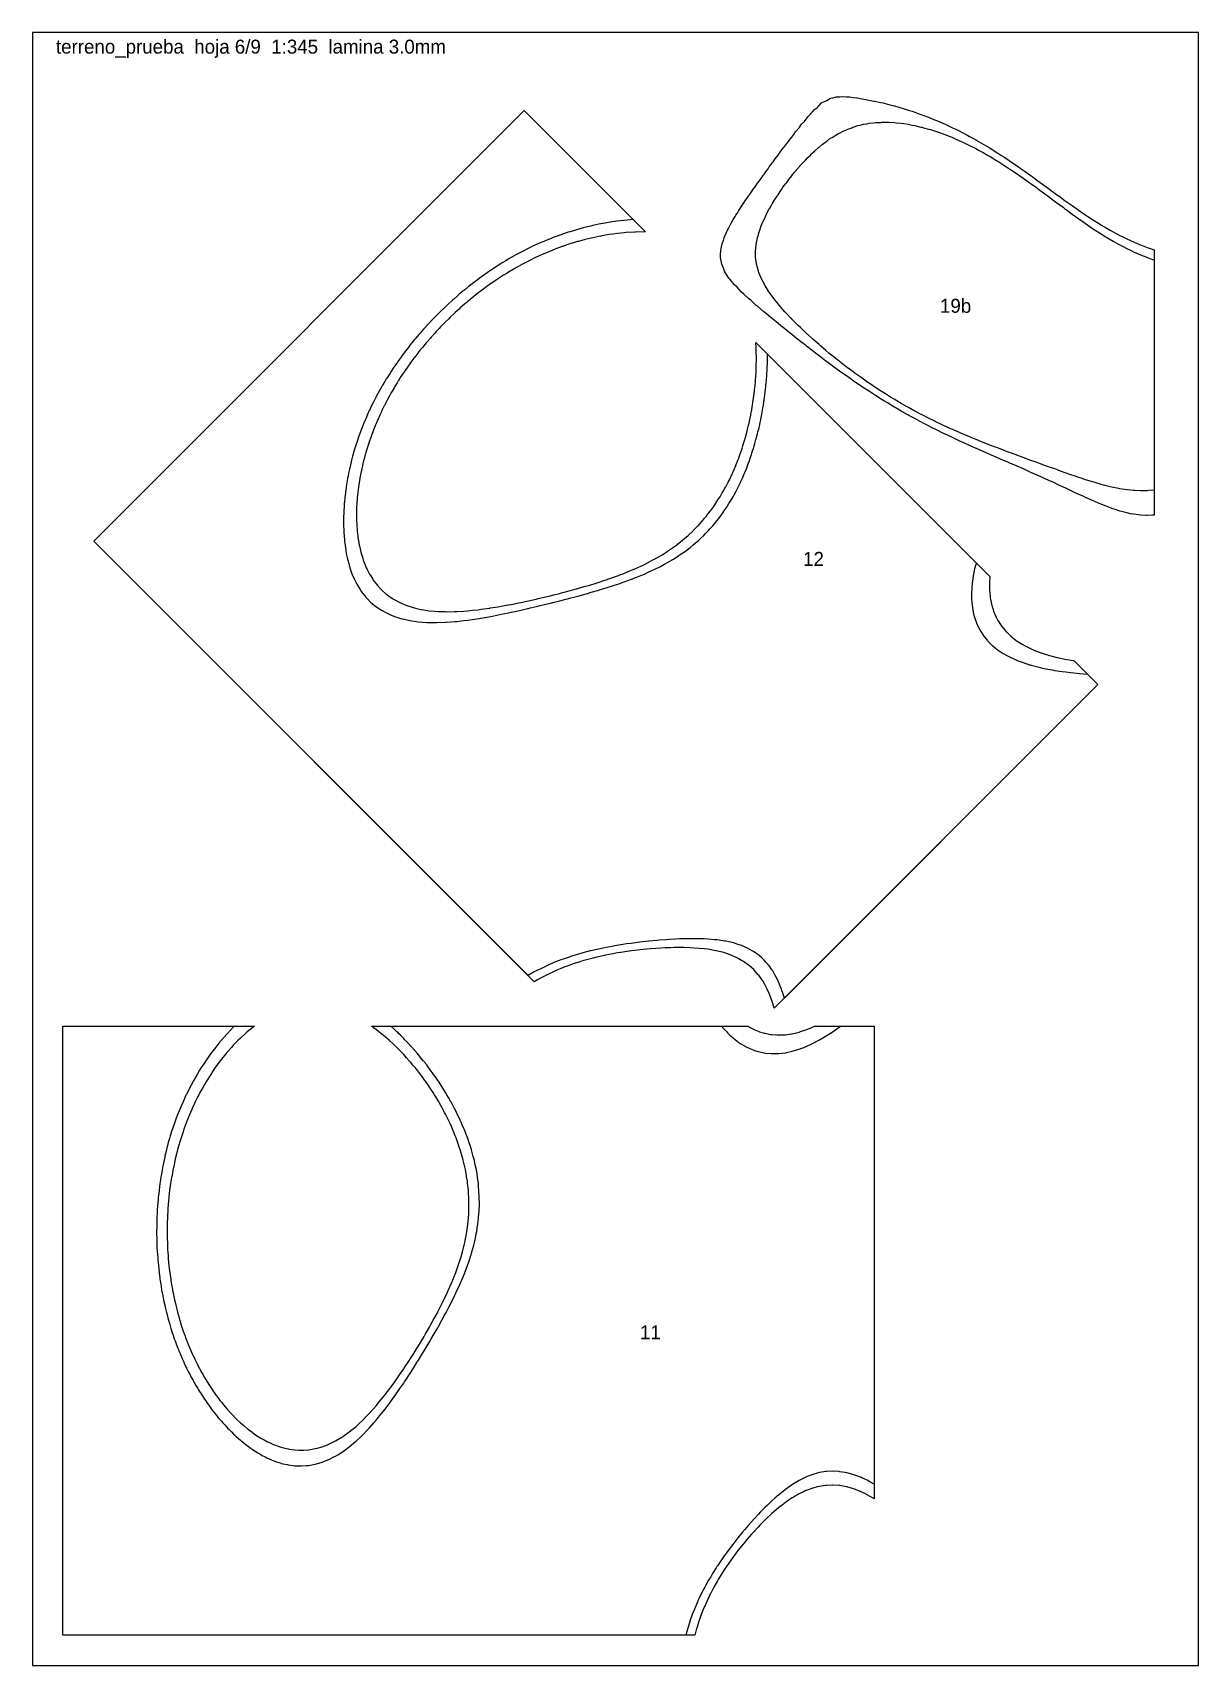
# Model space of a CAD drawing. Header units: millimetres. Extents: x 0 to 500, y 0 to 700.
import ezdxf
from ezdxf.enums import TextEntityAlignment as Align

# ---------------------------------------------------------------- set-up
doc = ezdxf.new("R2010")
doc.units = ezdxf.units.MM
for name, color, linetype in [('CORTE', 1, 'Continuous'), ('GRABADO', 5, 'Continuous'), ('HOJA', 8, 'Continuous')]:
    doc.layers.add(name, color=color, linetype=linetype)

msp = doc.modelspace()

# ---------------------------------------------------------------- linework, layer by layer
at = {"layer": 'CORTE'}
for points in [[(334.38, 665.9), (335.31, 667.05), (336.6, 667.97), (336.86, 668.42), (337.32, 668.77), (338.37, 669.85), (340.26, 670.74), (340.36, 670.81), (340.69, 670.91), (342.19, 671.92), (343.21, 672.04), (344.58, 672.48), (346.16, 672.46), (347.38, 672.62), (349.09, 672.44), (350.49, 672.45), (352.03, 672.18), (353.84, 672.03), (354.97, 671.78), (357.43, 671.38), (357.9, 671.25), (359.4, 670.91), (360.83, 670.67), (361.11, 670.63), (363.76, 670.06), (364.83, 669.85), (366.7, 669.35), (368.79, 668.82), (369.63, 668.56), (371.48, 667.99), (372.56, 667.71), (372.94, 667.61), (375.49, 666.83), (377.2, 666.28), (378.43, 665.85), (380.54, 665.06), (381.36, 664.8), (381.77, 664.65), (384.29, 663.71), (386.57, 662.79), (387.23, 662.51), (388.05, 662.14), (390.16, 661.27), (391.73, 660.57), (393.09, 659.95), (394.57, 659.21), (396.02, 658.55), (397.35, 657.88), (398.95, 657.08), (400.4, 656.29), (401.89, 655.53), (403.59, 654.59), (404.82, 653.91), (405.74, 653.36), (407.75, 652.22), (410.66, 650.46), (410.68, 650.45), (410.7, 650.44), (413.62, 648.63), (415.32, 647.52), (416.55, 646.74), (418.91, 645.16), (419.48, 644.78), (419.75, 644.59), (422.41, 642.78), (423.99, 641.67), (425.34, 640.73), (428.12, 638.75), (428.27, 638.63), (428.69, 638.33), (431.21, 636.51), (432.15, 635.82), (434.14, 634.37), (436.15, 632.9), (437.07, 632.22), (439.61, 630.36), (440, 630.08), (440.14, 629.98), (442.93, 627.95), (444.19, 627.05), (445.86, 625.85), (448.33, 624.13), (448.79, 623.8), (449.83, 623.09), (451.72, 621.81), (452.64, 621.21), (454.65, 619.88), (457.19, 618.29), (457.58, 618.04), (458.21, 617.66), (460.51, 616.28), (462.14, 615.37), (463.44, 614.62), (465.04, 613.77), (466.37, 613.07), (467.64, 612.45), (469.3, 611.61), (470.84, 610.91), (472.23, 610.28), (474.04, 609.53), (475.16, 609.05), (475.94, 608.75), (478.09, 607.92), (480.56, 607.06), (481.07, 606.88), (481.07, 493.15), (480.35, 493.11), (478.06, 493), (477.5, 493.02), (475.12, 493.12), (474.38, 493.21), (472.19, 493.49), (470.91, 493.74), (469.25, 494.08), (467.01, 494.69), (466.31, 494.89), (464.87, 495.39), (463.38, 495.85), (462.66, 496.11), (460.45, 496.93), (457.82, 498.01), (457.51, 498.14), (457.13, 498.32), (454.58, 499.38), (452.64, 500.25), (451.65, 500.71), (450.55, 501.24), (448.72, 502.05), (447.21, 502.74), (445.79, 503.42), (444.26, 504.16), (442.86, 504.79), (441.7, 505.31), (439.92, 506.15), (437.97, 507.09), (436.99, 507.51), (436.22, 507.86), (434.06, 508.85), (431.55, 510.01), (431.13, 510.19), (430.82, 510.32), (428.2, 511.49), (425.52, 512.68), (425.27, 512.8), (424.98, 512.93), (422.34, 514.07), (420.32, 514.94), (419.41, 515.35), (418.29, 515.85), (416.48, 516.62), (415.14, 517.19), (413.55, 517.89), (411.53, 518.78), (410.62, 519.16), (409.94, 519.45), (407.68, 520.43), (404.83, 521.7), (404.75, 521.73), (404.69, 521.76), (401.82, 523.03), (399.38, 524.14), (398.89, 524.36), (398.33, 524.62), (395.96, 525.71), (393.91, 526.67), (393.03, 527.09), (392.08, 527.55), (390.09, 528.49), (388.22, 529.41), (387.16, 529.94), (386.12, 530.47), (384.23, 531.42), (382.24, 532.45), (381.3, 532.94), (380.46, 533.39), (378.37, 534.51), (375.88, 535.87), (375.43, 536.12), (375.08, 536.32), (372.5, 537.78), (369.98, 539.24), (369.57, 539.48), (368.97, 539.84), (366.64, 541.23), (365.12, 542.17), (363.71, 543.04), (361.31, 544.55), (360.78, 544.89), (360.46, 545.09), (357.84, 546.8), (356, 548.01), (354.91, 548.75), (352.57, 550.35), (351.98, 550.75), (351.7, 550.94), (349.05, 552.81), (347.54, 553.86), (346.12, 554.9), (343.51, 556.78), (343.18, 557.03), (342.2, 557.77), (340.25, 559.21), (339.57, 559.71), (337.32, 561.44), (335.72, 562.63), (334.39, 563.69), (331.95, 565.55), (331.46, 565.96), (329.51, 567.49), (328.53, 568.27), (328.24, 568.48), (325.6, 570.62), (324.56, 571.4), (322.66, 572.98), (320.94, 574.32), (319.73, 575.37), (317.37, 577.25), (316.8, 577.76), (313.87, 580.17), (313.87, 580.18), (313.83, 580.2), (310.94, 582.68), (310.4, 583.09), (308.01, 585.25), (307.05, 586.02), (305.07, 587.93), (303.89, 588.94), (302.14, 590.82), (301.03, 591.87), (299.2, 594.15), (298.62, 594.8), (297.64, 596.35), (296.76, 597.73), (296.26, 599.02), (295.55, 600.67), (295.41, 601.52), (295.01, 603.6), (295.08, 604.79), (295.11, 606.54), (295.33, 607.47), (295.74, 609.48), (295.89, 609.86), (296.26, 610.9), (296.63, 612.03), (296.75, 612.41), (297.51, 614.09), (298.05, 615.34), (298.46, 616.07), (299.2, 617.42), (299.47, 617.98), (299.61, 618.26), (300.53, 619.85), (301.31, 621.19), (301.63, 621.68), (302.13, 622.44), (302.76, 623.48), (303.14, 624.11), (303.9, 625.27), (305.06, 626.99), (305.08, 627.02), (305.09, 627.03), (306.24, 628.78), (307.06, 629.96), (307.44, 630.51), (307.99, 631.27), (308.64, 632.24), (309.1, 632.88), (309.84, 633.96), (310.93, 635.42), (311.08, 635.65), (311.19, 635.81), (312.27, 637.38), (313.3, 638.73), (313.52, 639.06), (313.86, 639.5), (314.74, 640.77), (315.42, 641.65), (315.97, 642.46), (316.79, 643.51), (317.23, 644.14), (317.58, 644.58), (318.45, 645.85), (319.72, 647.44), (319.75, 647.47), (319.77, 647.5), (320.94, 649.2), (321.96, 650.42), (322.23, 650.84), (322.65, 651.37), (323.47, 652.53), (324.18, 653.34), (324.73, 654.19), (325.58, 655.22), (326.03, 655.83), (326.45, 656.27), (327.27, 657.51), (328.52, 658.91), (328.64, 659.07), (328.76, 659.19), (329.85, 660.78), (331.16, 662.11), (331.26, 662.3), (331.45, 662.51), (332.51, 663.98), (333.71, 665.04), (333.95, 665.47), (334.38, 665.9)], [(26.24, 481.99), (210.81, 666.56), (262.82, 614.56), (262.34, 614.56), (258.54, 614.5), (258.13, 614.49), (254.63, 614.27), (253.71, 614.2), (250.87, 613.9), (249.05, 613.67), (247.22, 613.4), (244.12, 612.87), (243.69, 612.79), (242.85, 612.61), (240.26, 612.08), (238.88, 611.76), (236.92, 611.28), (234.19, 610.53), (233.66, 610.39), (233.26, 610.27), (230.48, 609.43), (227.6, 608.46), (227.38, 608.38), (227.16, 608.3), (224.35, 607.27), (222.12, 606.38), (221.39, 606.09), (220.4, 605.67), (218.49, 604.85), (217.31, 604.3), (215.65, 603.55), (212.96, 602.23), (212.87, 602.18), (212.68, 602.09), (210.14, 600.77), (209.04, 600.16), (207.47, 599.3), (205.4, 598.08), (204.85, 597.77), (203.25, 596.79), (202.29, 596.2), (202, 596.01), (199.76, 594.58), (198.83, 593.94), (197.29, 592.91), (195.83, 591.86), (194.87, 591.19), (192.98, 589.79), (192.49, 589.43), (190.28, 587.72), (190.15, 587.62), (189.13, 586.8), (187.85, 585.77), (187.7, 585.65), (185.6, 583.88), (185.25, 583.57), (183.38, 581.95), (182.89, 581.5), (181.21, 579.98), (180.63, 579.43), (179.08, 577.97), (178.46, 577.36), (176.99, 575.92), (176.37, 575.29), (174.94, 573.82), (174.37, 573.22), (172.93, 571.69), (172.44, 571.14), (170.97, 569.51), (170.58, 569.07), (169.04, 567.3), (168.79, 567), (167.15, 565.04), (167.07, 564.93), (166.28, 563.95), (165.41, 562.86), (165.31, 562.74), (163.8, 560.79), (163.51, 560.4), (162.26, 558.72), (161.75, 558.02), (160.77, 556.65), (160.04, 555.58), (159.35, 554.58), (158.37, 553.11), (157.98, 552.51), (156.76, 550.58), (156.67, 550.44), (156.31, 549.85), (155.4, 548.36), (155.19, 548.01), (154.18, 546.29), (153.67, 545.38), (153.02, 544.22), (152.2, 542.7), (151.91, 542.15), (151.04, 540.44), (150.85, 540.08), (150.79, 539.97), (149.83, 538.01), (149.44, 537.18), (148.86, 535.95), (148.15, 534.33), (147.94, 533.88), (147.47, 532.75), (147.07, 531.81), (146.92, 531.42), (146.23, 529.74), (145.75, 528.45), (145.45, 527.67), (144.87, 526.01), (144.72, 525.6), (144.65, 525.4), (144.02, 523.53), (143.63, 522.28), (143.37, 521.46), (142.93, 519.94), (142.76, 519.39), (142.68, 519.08), (142.19, 517.32), (141.82, 515.81), (141.68, 515.25), (141.47, 514.35), (141.2, 513.18), (141.05, 512.44), (140.76, 511.11), (140.4, 509.15), (140.38, 509.05), (140.37, 508.97), (140.03, 506.98), (139.8, 505.39), (139.73, 504.91), (139.65, 504.27), (139.47, 502.84), (139.36, 501.69), (139.26, 500.77), (139.17, 499.66), (139.1, 498.7), (139.06, 497.86), (138.98, 496.63), (138.94, 495.3), (138.92, 494.57), (138.92, 493.85), (138.91, 492.5), (138.93, 491.16), (138.95, 490.43), (139, 489.63), (139.06, 488.36), (139.14, 487.24), (139.22, 486.3), (139.36, 485.13), (139.45, 484.23), (139.54, 483.51), (139.75, 482.16), (140.1, 480.25), (140.12, 480.1), (140.14, 479.99), (140.59, 478.03), (140.94, 476.66), (141.15, 475.97), (141.58, 474.63), (141.81, 473.9), (141.93, 473.52), (142.6, 471.83), (143.12, 470.58), (143.52, 469.77), (144.51, 467.85), (144.59, 467.71), (144.99, 467.09), (145.89, 465.64), (146.1, 465.31), (147.42, 463.58), (147.89, 462.98), (149.27, 461.52), (149.89, 460.86), (151.52, 459.46), (152.11, 458.96), (154.37, 457.4), (154.55, 457.27), (155.11, 456.96), (157.2, 455.8), (158.27, 455.34), (160.08, 454.56), (162.41, 453.8), (163.19, 453.54), (164.28, 453.28), (166.52, 452.75), (167.79, 452.55), (170.09, 452.18), (172.52, 451.97), (173.88, 451.85), (176.87, 451.76), (177.89, 451.73), (180.97, 451.8), (182.12, 451.82), (184.9, 452.02), (186.54, 452.12), (188.7, 452.36), (191.16, 452.61), (192.41, 452.79), (195.96, 453.27), (196.05, 453.29), (196.29, 453.33), (199.61, 453.88), (200.9, 454.09), (203.12, 454.51), (205.99, 455.04), (206.61, 455.17), (207.81, 455.41), (210.04, 455.87), (211.19, 456.11), (213.45, 456.61), (216.5, 457.29), (216.84, 457.37), (217.39, 457.5), (220.19, 458.16), (221.92, 458.58), (223.52, 458.97), (225.93, 459.58), (226.83, 459.81), (227.45, 459.97), (230.11, 460.67), (233.1, 461.49), (233.37, 461.56), (233.72, 461.66), (236.59, 462.48), (238.92, 463.17), (239.79, 463.43), (240.78, 463.74), (242.94, 464.42), (244.96, 465.08), (246.06, 465.44), (247.15, 465.82), (249.14, 466.51), (251.34, 467.33), (252.16, 467.63), (252.84, 467.89), (255.14, 468.8), (257.91, 469.97), (258.05, 470.03), (258.27, 470.13), (260.9, 471.32), (262.41, 472.04), (263.69, 472.67), (266.35, 474.08), (266.4, 474.1), (266.42, 474.12), (269.04, 475.6), (270, 476.19), (271.6, 477.18), (273.22, 478.26), (274.08, 478.84), (276.13, 480.33), (276.48, 480.59), (278.77, 482.4), (278.79, 482.42), (279.04, 482.64), (281.02, 484.33), (281.17, 484.47), (283.16, 486.33), (283.37, 486.55), (285.22, 488.42), (285.4, 488.62), (287.19, 490.59), (287.27, 490.69), (288.2, 491.8), (289.01, 492.76), (289.07, 492.84), (290.62, 494.83), (290.88, 495.17), (292.12, 496.9), (292.61, 497.59), (293.53, 498.97), (294.25, 500.09), (294.84, 501.04), (295.81, 502.67), (296.07, 503.1), (296.92, 504.65), (297.22, 505.18), (297.3, 505.32), (298.31, 507.24), (298.71, 508.05), (299.33, 509.31), (300.05, 510.86), (300.28, 511.38), (300.85, 512.71), (301.18, 513.45), (301.3, 513.74), (302.03, 515.52), (302.49, 516.7), (302.83, 517.59), (303.51, 519.5), (303.57, 519.66), (303.6, 519.73), (304.28, 521.73), (304.63, 522.84), (304.94, 523.8), (305.46, 525.58), (305.55, 525.87), (305.59, 526.03), (306.13, 527.94), (306.47, 529.29), (306.66, 530.01), (306.94, 531.19), (307.16, 532.08), (307.28, 532.62), (307.62, 534.15), (308, 536.04), (308.04, 536.21), (308.08, 536.47), (308.43, 538.28), (308.64, 539.55), (308.78, 540.35), (308.95, 541.46), (309.1, 542.42), (309.2, 543.13), (309.38, 544.49), (309.59, 546.24), (309.63, 546.56), (309.66, 546.81), (309.85, 548.63), (310.02, 550.59), (310.03, 550.7), (310.04, 550.82), (310.18, 552.77), (310.27, 554.49), (310.3, 554.83), (310.31, 555.22), (310.37, 556.9), (310.4, 558.5), (310.42, 558.97), (310.42, 559.46), (310.42, 561.04), (310.39, 562.65), (310.39, 563.11), (310.38, 563.55), (310.31, 565.18), (310.21, 567.16), (410.6, 466.78), (410.5, 465.97), (410.45, 465.05), (410.4, 463.9), (410.41, 462.78), (410.4, 461.83), (410.43, 460.91), (410.51, 459.77), (410.68, 458.38), (410.75, 457.7), (410.82, 457.18), (411.12, 455.64), (411.57, 453.8), (411.64, 453.58), (411.8, 453.12), (412.34, 451.51), (412.64, 450.75), (413.24, 449.45), (414, 447.99), (414.36, 447.39), (415.63, 445.49), (415.76, 445.33), (417.28, 443.51), (417.48, 443.27), (417.5, 443.25), (418.64, 442.15), (419.6, 441.22), (419.62, 441.21), (421.91, 439.41), (422.31, 439.15), (424.42, 437.79), (425.7, 437.08), (427.1, 436.35), (429.78, 435.15), (429.95, 435.07), (430.08, 435.03), (432.95, 433.95), (436.1, 432.97), (436.1, 432.96), (436.1, 432.96), (439.38, 432.11), (441.57, 431.64), (442.77, 431.38), (445.41, 430.91), (446.28, 430.76), (446.67, 430.71), (456.87, 420.5), (318.06, 281.7), (317.48, 283.69), (317.08, 285), (316.81, 285.75), (316.19, 287.4), (316.03, 287.82), (315.96, 288.01), (315.09, 289.88), (314.65, 290.82), (314, 291.95), (313.14, 293.44), (312.74, 294.01), (311.43, 295.85), (311.24, 296.07), (309.5, 298.04), (309.41, 298.13), (307.35, 300.01), (307.11, 300.19), (304.96, 301.75), (304.1, 302.25), (302.34, 303.26), (299.96, 304.31), (299.49, 304.52), (298.86, 304.73), (296.4, 305.56), (293.12, 306.37), (293.09, 306.38), (293.07, 306.38), (289.57, 306.99), (288.17, 307.14), (285.86, 307.41), (283.62, 307.54), (281.98, 307.66), (279.31, 307.71), (277.94, 307.75), (275.17, 307.71), (273.76, 307.69), (271.16, 307.58), (269.44, 307.51), (267.24, 307.35), (265, 307.2), (263.41, 307.05), (260.42, 306.76), (259.64, 306.66), (256.82, 306.32), (255.96, 306.21), (255.71, 306.18), (252.35, 305.67), (250.82, 305.42), (248.82, 305.06), (245.74, 304.47), (245.35, 304.39), (244.64, 304.23), (241.97, 303.63), (240.37, 303.23), (238.66, 302.79), (236.39, 302.15), (235.43, 301.88), (234.64, 301.63), (232.29, 300.87), (230.03, 300.07), (229.23, 299.79), (228.31, 299.43), (226.26, 298.62), (224.83, 298), (223.38, 297.36), (220.96, 296.21), (220.57, 296.03), (220.37, 295.92), (217.86, 294.6), (216.53, 293.85), (215.17, 293.07), (26.24, 481.99)], [(13, 13), (13, 274.02), (95.09, 274.02), (92.04, 271.57), (91.35, 270.96), (89.12, 268.94), (88.21, 268.03), (86.2, 265.99), (85.39, 265.1), (83.28, 262.71), (82.83, 262.17), (81.05, 259.93), (80.5, 259.24), (80.36, 259.07), (78.36, 256.31), (77.44, 255), (76.37, 253.39), (74.55, 250.48), (74.53, 250.46), (74.52, 250.44), (72.83, 247.53), (71.6, 245.26), (71.25, 244.6), (70.91, 243.9), (69.78, 241.67), (68.68, 239.3), (68.42, 238.74), (68.24, 238.3), (67.16, 235.81), (66.16, 233.29), (66, 232.88), (65.76, 232.23), (64.92, 229.95), (64.51, 228.7), (63.93, 227.02), (63.12, 224.38), (63.03, 224.09), (62.84, 223.41), (62.2, 221.17), (61.99, 220.32), (61.45, 218.24), (61.04, 216.44), (60.78, 215.31), (60.24, 212.71), (60.17, 212.38), (59.92, 210.96), (59.64, 209.45), (59.59, 209.12), (59.17, 206.52), (59.05, 205.65), (58.76, 203.59), (58.62, 202.29), (58.43, 200.66), (58.28, 199.02), (58.15, 197.73), (58.02, 195.83), (57.94, 194.8), (57.84, 192.72), (57.79, 191.87), (57.73, 189.68), (57.7, 188.94), (57.68, 186.7), (57.68, 186.01), (57.7, 183.79), (57.71, 183.08), (57.78, 180.94), (57.8, 180.15), (57.91, 178.14), (57.96, 177.22), (58.09, 175.39), (58.18, 174.29), (58.32, 172.7), (58.45, 171.36), (58.6, 170.05), (58.8, 168.43), (58.93, 167.45), (59.21, 165.5), (59.3, 164.89), (59.69, 162.57), (59.72, 162.38), (59.92, 161.34), (60.18, 159.91), (60.23, 159.65), (60.67, 157.48), (60.84, 156.72), (61.21, 155.09), (61.52, 153.79), (61.79, 152.73), (62.29, 150.86), (62.4, 150.42), (62.84, 148.93), (63.06, 148.15), (63.12, 147.93), (63.74, 145.91), (64.04, 145), (64.47, 143.71), (65.04, 142.07), (65.23, 141.54), (65.76, 140.14), (66.03, 139.41), (66.14, 139.14), (66.86, 137.31), (67.32, 136.21), (67.72, 135.25), (68.6, 133.28), (68.62, 133.23), (68.68, 133.11), (69.55, 131.23), (69.99, 130.35), (70.52, 129.27), (71.48, 127.42), (71.52, 127.34), (71.6, 127.2), (72.55, 125.45), (73.1, 124.49), (73.62, 123.59), (74.52, 122.09), (74.72, 121.76), (74.84, 121.57), (75.85, 119.97), (76.73, 118.64), (77.01, 118.21), (77.44, 117.59), (78.21, 116.48), (78.78, 115.71), (79.45, 114.79), (80.36, 113.6), (80.72, 113.14), (81.01, 112.78), (82.02, 111.52), (83.28, 110.04), (83.37, 109.94), (83.45, 109.85), (84.75, 108.4), (86.14, 106.92), (86.17, 106.89), (86.2, 106.86), (87.63, 105.43), (89.12, 104.03), (89.14, 104.01), (89.16, 104), (90.69, 102.64), (92.04, 101.52), (92.29, 101.32), (92.63, 101.07), (93.95, 100.06), (94.96, 99.32), (95.66, 98.85), (96.77, 98.14), (97.44, 97.7), (97.88, 97.43), (99.29, 96.63), (100.8, 95.83), (101.21, 95.63), (102.15, 95.21), (103.23, 94.73), (103.71, 94.52), (105.35, 93.93), (106.63, 93.5), (107.59, 93.25), (109.55, 92.78), (109.96, 92.71), (112.46, 92.35), (112.52, 92.35), (113.97, 92.29), (115.32, 92.23), (115.38, 92.23), (116.33, 92.29), (118.29, 92.41), (118.43, 92.43), (121.21, 92.9), (122.04, 93.12), (124.12, 93.7), (126.4, 94.57), (127.04, 94.82), (127.84, 95.21), (129.96, 96.25), (132.55, 97.82), (132.87, 98.01), (133.05, 98.14), (135.79, 100.08), (136.99, 101.07), (138.71, 102.47), (140.35, 103.99), (141.63, 105.17), (143.33, 106.92), (144.55, 108.17), (146.04, 109.85), (147.47, 111.45), (148.56, 112.78), (150.39, 115), (150.93, 115.71), (152.77, 118.09), (153.19, 118.64), (153.31, 118.8), (155.32, 121.57), (156.24, 122.83), (157.38, 124.5), (159.16, 127.07), (159.39, 127.43), (159.85, 128.13), (161.32, 130.36), (162.08, 131.52), (163.2, 133.29), (165, 136.15), (165.04, 136.22), (165.11, 136.33), (166.81, 139.15), (167.92, 141.02), (168.55, 142.08), (169.4, 143.56), (170.23, 145.01), (170.85, 146.11), (171.86, 147.94), (173.06, 150.16), (173.44, 150.87), (173.77, 151.51), (174.95, 153.8), (176.14, 156.18), (176.41, 156.73), (176.69, 157.33), (177.79, 159.66), (178.7, 161.67), (179.1, 162.59), (179.61, 163.81), (180.33, 165.52), (180.81, 166.72), (181.48, 168.45), (182.53, 171.38), (182.53, 171.38), (182.53, 171.39), (183.49, 174.31), (183.89, 175.67), (184.34, 177.24), (184.96, 179.67), (185.08, 180.17), (185.45, 181.89), (185.72, 183.09), (185.78, 183.42), (186.24, 186.02), (186.37, 186.94), (186.64, 188.95), (186.78, 190.28), (186.93, 191.88), (187.03, 193.46), (187.1, 194.81), (187.13, 196.49), (187.15, 197.74), (187.12, 199.4), (187.08, 200.66), (186.99, 202.2), (186.89, 203.59), (186.76, 204.9), (186.58, 206.52), (186.45, 207.52), (186.16, 209.45), (186.06, 210.05), (185.63, 212.38), (185.6, 212.52), (185.45, 213.16), (185.07, 214.92), (184.98, 215.3), (184.48, 217.26), (184.22, 218.23), (183.84, 219.55), (183.35, 221.16), (183.15, 221.78), (182.53, 223.61), (182.41, 223.97), (182.37, 224.09), (181.63, 226.11), (181.28, 227.02), (180.81, 228.22), (180.08, 229.95), (179.94, 230.28), (179.61, 231.01), (179.04, 232.3), (178.77, 232.88), (178.1, 234.29), (177.35, 235.81), (177.13, 236.25), (176.69, 237.08), (176.13, 238.17), (175.82, 238.74), (175.09, 240.06), (174.17, 241.66), (174.02, 241.92), (173.77, 242.33), (172.93, 243.75), (172.4, 244.59), (171.8, 245.55), (170.85, 247.01), (170.65, 247.32), (170.51, 247.52), (169.46, 249.06), (168.48, 250.45), (168.25, 250.78), (167.93, 251.22), (167.02, 252.47), (166.32, 253.38), (165.75, 254.13), (165.01, 255.07), (164.46, 255.76), (164.01, 256.31), (163.14, 257.37), (162.09, 258.61), (161.8, 258.95), (161.54, 259.24), (160.42, 260.5), (159.17, 261.87), (159.02, 262.02), (158.88, 262.17), (157.58, 263.51), (156.24, 264.86), (156.13, 264.98), (156, 265.1), (154.63, 266.41), (153.32, 267.62), (153.11, 267.81), (152.86, 268.03), (151.55, 269.17), (150.4, 270.15), (149.96, 270.51), (149.39, 270.95), (148.32, 271.8), (147.48, 272.45), (146.65, 273.05), (145.29, 274.02), (306.93, 274.02), (307.8, 273.48), (308.32, 273.19), (309.74, 272.51), (311.24, 271.88), (311.82, 271.67), (313.79, 271.09), (314.07, 271), (314.15, 270.98), (316.51, 270.53), (317.07, 270.45), (319.19, 270.29), (319.98, 270.26), (322.16, 270.35), (322.9, 270.39), (325.5, 270.77), (325.81, 270.82), (326.91, 271.09), (328.73, 271.52), (329.35, 271.71), (331.65, 272.46), (333.94, 273.39), (334.56, 273.65), (335.33, 274.02), (360.98, 274.02), (360.98, 71.39), (360.75, 71.52), (360.57, 71.63), (358.9, 72.6), (357.94, 73.14), (357, 73.61), (355.03, 74.55), (355.02, 74.55), (355.01, 74.56), (352.92, 75.37), (352.11, 75.67), (350.71, 76.08), (349.19, 76.51), (348.37, 76.66), (346.28, 77.04), (345.87, 77.07), (343.36, 77.26), (343.13, 77.25), (340.45, 77.16), (340.08, 77.11), (337.53, 76.74), (336.54, 76.49), (334.62, 75.99), (332.28, 75.14), (331.7, 74.93), (330.94, 74.56), (328.78, 73.54), (326.38, 72.15), (325.87, 71.85), (325.55, 71.64), (322.95, 69.87), (321.44, 68.71), (320.03, 67.62), (317.88, 65.78), (317.11, 65.12), (314.68, 62.85), (314.19, 62.39), (311.75, 59.92), (311.27, 59.43), (309.03, 56.99), (308.34, 56.24), (306.47, 54.06), (305.42, 52.83), (304.05, 51.13), (302.5, 49.19), (301.75, 48.2), (299.58, 45.28), (299.58, 45.27), (299.57, 45.26), (297.56, 42.34), (296.66, 40.99), (295.64, 39.42), (294.01, 36.76), (293.84, 36.49), (293.74, 36.3), (292.19, 33.56), (290.82, 30.96), (290.65, 30.63), (290.49, 30.3), (289.25, 27.7), (288, 24.87), (287.96, 24.77), (287.9, 24.62), (286.81, 21.84), (286.21, 20.15), (285.78, 18.91), (284.98, 16.37), (284.86, 15.99), (284.81, 15.82), (284.06, 13), (13, 13)]]:
    msp.add_lwpolyline(points, close=True, dxfattribs=at)
at = {"layer": 'GRABADO'}
for points in [[(210.81, 666.56), (257.53, 619.84), (255.02, 619.64), (253.56, 619.49), (250.36, 619.11), (249.87, 619.04), (248.51, 618.83), (246.28, 618.49), (245.46, 618.34), (242.79, 617.84), (240.28, 617.3), (239.39, 617.1), (238.01, 616.75), (236.07, 616.27), (234.77, 615.92), (232.82, 615.37), (230.55, 614.67), (229.66, 614.4), (228.86, 614.13), (226.56, 613.36), (224.49, 612.59), (223.52, 612.25), (222.39, 611.8), (220.55, 611.07), (219.26, 610.52), (217.65, 609.84), (215.17, 608.71), (214.8, 608.54), (214.6, 608.44), (212, 607.19), (210.41, 606.37), (209.27, 605.79), (206.73, 604.4), (206.59, 604.32), (206.53, 604.29), (203.95, 602.82), (202.96, 602.22), (201.36, 601.27), (199.61, 600.14), (198.83, 599.66), (196.45, 598.07), (196.34, 598), (195.89, 597.69), (193.89, 596.31), (193.46, 596), (191.48, 594.58), (190.63, 593.93), (189.12, 592.8), (187.93, 591.85), (186.79, 590.97), (185.34, 589.78), (184.51, 589.11), (182.87, 587.71), (182.27, 587.21), (180.49, 585.64), (180.07, 585.27), (178.21, 583.57), (177.91, 583.29), (176.02, 581.49), (175.78, 581.27), (173.9, 579.42), (173.69, 579.22), (171.86, 577.35), (171.64, 577.12), (169.89, 575.28), (169.63, 575), (167.99, 573.21), (167.65, 572.83), (166.16, 571.14), (165.71, 570.62), (164.39, 569.06), (163.81, 568.38), (162.68, 566.99), (161.95, 566.1), (161.03, 564.92), (160.13, 563.77), (159.43, 562.85), (158.36, 561.4), (157.9, 560.78), (156.63, 558.99), (156.43, 558.71), (155.39, 557.2), (155.01, 556.64), (154.94, 556.54), (153.62, 554.57), (153.29, 554.05), (152.3, 552.5), (151.69, 551.51), (151.02, 550.43), (150.13, 548.91), (149.81, 548.36), (148.69, 546.36), (148.65, 546.29), (148.64, 546.27), (147.51, 544.22), (147.18, 543.58), (146.43, 542.15), (145.78, 540.84), (145.4, 540.08), (144.44, 538.03), (144.43, 538.01), (144.4, 537.94), (143.48, 535.94), (143.15, 535.18), (142.58, 533.87), (141.93, 532.26), (141.73, 531.8), (141.33, 530.74), (140.93, 529.73), (140.76, 529.28), (140.15, 527.66), (139.67, 526.24), (139.43, 525.59), (139.02, 524.3), (138.76, 523.52), (138.64, 523.13), (138.11, 521.45), (137.68, 519.94), (137.51, 519.38), (137.26, 518.4), (136.95, 517.31), (136.8, 516.68), (136.43, 515.24), (136, 513.34), (135.96, 513.18), (135.91, 512.92), (135.51, 511.11), (135.28, 509.91), (135.11, 509.04), (134.9, 507.78), (134.75, 506.97), (134.67, 506.39), (134.42, 504.9), (134.17, 502.92), (134.15, 502.83), (134.15, 502.76), (133.9, 500.76), (133.74, 499.02), (133.71, 498.69), (133.68, 498.3), (133.55, 496.63), (133.47, 495.15), (133.43, 494.56), (133.41, 493.9), (133.36, 492.49), (133.35, 491.13), (133.34, 490.42), (133.34, 489.71), (133.36, 488.35), (133.42, 486.92), (133.44, 486.28), (133.47, 485.7), (133.57, 484.22), (133.73, 482.47), (133.75, 482.15), (133.78, 481.88), (134, 480.08), (134.27, 478.24), (134.31, 478.02), (134.37, 477.69), (134.69, 475.95), (134.93, 474.78), (135.15, 473.88), (135.56, 472.35), (135.7, 471.82), (135.79, 471.5), (136.35, 469.75), (136.82, 468.41), (137.11, 467.69), (137.88, 465.9), (138, 465.62), (138.04, 465.51), (139.05, 463.56), (139.46, 462.8), (140.28, 461.5), (141.07, 460.29), (141.74, 459.43), (142.89, 457.98), (143.47, 457.37), (144.92, 455.89), (145.6, 455.31), (147.16, 454.01), (148.28, 453.25), (149.62, 452.34), (151.79, 451.19), (152.31, 450.91), (153.26, 450.52), (155.22, 449.7), (157.03, 449.13), (158.36, 448.71), (159.44, 448.48), (161.73, 447.96), (164.49, 447.57), (165.34, 447.44), (169.03, 447.16), (169.18, 447.15), (173.06, 447.09), (173.24, 447.08), (173.25, 447.09), (173.34, 447.09), (177.25, 447.23), (177.53, 447.24), (181.1, 447.52), (182.01, 447.59), (184.83, 447.93), (186.7, 448.15), (188.49, 448.42), (191.56, 448.88), (192.08, 448.97), (193.3, 449.18), (195.6, 449.59), (196.57, 449.75), (199.08, 450.25), (201.71, 450.76), (202.54, 450.94), (204.08, 451.27), (205.96, 451.67), (206.96, 451.88), (209.35, 452.42), (212.29, 453.08), (212.73, 453.18), (213.46, 453.35), (216.09, 453.97), (217.7, 454.35), (219.43, 454.78), (222.13, 455.43), (222.76, 455.59), (223.17, 455.69), (226.07, 456.43), (228.72, 457.1), (229.37, 457.27), (230.29, 457.51), (232.64, 458.14), (234.35, 458.6), (235.9, 459.02), (237.95, 459.59), (239.14, 459.93), (240.09, 460.21), (242.35, 460.87), (245.03, 461.67), (245.53, 461.83), (245.98, 461.97), (248.68, 462.82), (251.47, 463.75), (251.79, 463.86), (252.13, 463.98), (254.85, 464.94), (257.24, 465.83), (257.87, 466.07), (258.67, 466.39), (260.83, 467.25), (262.37, 467.9), (263.73, 468.49), (265.92, 469.51), (266.56, 469.8), (266.92, 469.98), (269.33, 471.18), (270.96, 472.05), (272.02, 472.63), (274.56, 474.13), (274.62, 474.16), (274.84, 474.3), (277.16, 475.77), (277.78, 476.2), (279.61, 477.47), (280.68, 478.27), (281.97, 479.25), (283.31, 480.34), (284.24, 481.11), (285.7, 482.41), (286.42, 483.07), (287.88, 484.48), (288.52, 485.11), (289.89, 486.55), (290.53, 487.25), (291.74, 488.62), (292.45, 489.46), (293.45, 490.69), (294.29, 491.76), (295.04, 492.76), (296.05, 494.15), (296.52, 494.83), (297.72, 496.62), (297.9, 496.9), (298.64, 498.11), (299.19, 498.97), (299.31, 499.17), (300.41, 501.04), (300.83, 501.79), (301.55, 503.11), (302.27, 504.5), (302.61, 505.18), (303.56, 507.15), (303.61, 507.25), (303.62, 507.28), (304.56, 509.32), (304.92, 510.13), (305.45, 511.39), (306.13, 513.06), (306.28, 513.46), (306.61, 514.33), (307.07, 515.53), (307.27, 516.06), (307.82, 517.6), (308.34, 519.14), (308.51, 519.67), (308.82, 520.68), (309.17, 521.74), (309.33, 522.28), (309.79, 523.8), (310.26, 525.5), (310.36, 525.87), (310.52, 526.5), (310.9, 527.94), (311.11, 528.79), (311.41, 530.01), (311.84, 531.96), (311.87, 532.08), (311.89, 532.16), (312.32, 534.15), (312.6, 535.59), (312.72, 536.22), (312.88, 537.13), (313.09, 538.29), (313.23, 539.1), (313.44, 540.36), (313.69, 542.07), (313.75, 542.43), (313.78, 542.69), (314.03, 544.5), (314.26, 546.36), (314.28, 546.57), (314.31, 546.82), (314.51, 548.63), (314.64, 550.12), (314.7, 550.7), (314.75, 551.4), (314.86, 552.77), (314.94, 553.97), (315, 554.84), (315.05, 555.82), (315.1, 556.91), (315.14, 557.91), (315.18, 558.98), (315.21, 560.11), (315.22, 561.05), (315.22, 562.15), (404.71, 472.66), (404.56, 472.15), (404.36, 471.36), (404.05, 470.09), (403.9, 469.28), (403.62, 468.02), (403.3, 466.16), (403.27, 465.95), (403.25, 465.79), (402.98, 463.88), (402.83, 462.07), (402.8, 461.82), (402.78, 461.52), (402.7, 459.75), (402.72, 458.04), (402.71, 457.68), (402.72, 457.33), (402.82, 455.62), (403.06, 453.56), (403.06, 453.55), (403.06, 453.55), (403.43, 451.49), (403.75, 450.11), (403.95, 449.43), (404.41, 448.08), (404.63, 447.36), (404.77, 447.01), (405.52, 445.3), (406.07, 444.19), (406.63, 443.24), (407.66, 441.65), (408.01, 441.18), (409.49, 439.36), (409.72, 439.12), (411.55, 437.3), (411.84, 437.06), (413.83, 435.46), (414.5, 435), (416.31, 433.81), (417.88, 432.93), (418.97, 432.35), (421.12, 431.38), (421.8, 431.06), (422.26, 430.87), (424.79, 429.91), (427.63, 429.01), (427.92, 428.91), (428.26, 428.82), (431.17, 428.04), (433.18, 427.59), (434.54, 427.28), (437.32, 426.76), (438.02, 426.63), (438.33, 426.59), (441.6, 426.08), (443.17, 425.89), (445.27, 425.62), (447.84, 425.37), (449.03, 425.24), (452.39, 424.98), (456.87, 420.5), (322.43, 286.07), (321.88, 287.83), (321.41, 289.33), (321.19, 289.9), (320.7, 291.18), (320.4, 291.96), (320.26, 292.31), (319.45, 294.03), (318.94, 295.11), (318.37, 296.09), (317.43, 297.73), (317.12, 298.15), (315.71, 300.13), (315.64, 300.21), (314.47, 301.54), (313.82, 302.28), (313.78, 302.33), (312.73, 303.28), (311.62, 304.29), (311.56, 304.34), (309.23, 306.02), (308.55, 306.4), (306.59, 307.5), (304.34, 308.46), (303.7, 308.73), (302.9, 308.98), (300.56, 309.72), (297.29, 310.45), (297.19, 310.47), (296.93, 310.51), (293.6, 311.01), (292.5, 311.1), (289.81, 311.36), (288.04, 311.42), (285.85, 311.53), (283.79, 311.52), (281.74, 311.54), (279.69, 311.48), (277.49, 311.43), (275.7, 311.33), (273.14, 311.21), (271.79, 311.1), (268.68, 310.88), (267.94, 310.8), (264.29, 310.47), (264.14, 310.45), (264.12, 310.45), (260.43, 310.03), (259.45, 309.91), (256.75, 309.55), (254.67, 309.27), (253.13, 309.03), (249.76, 308.49), (249.57, 308.46), (249.13, 308.38), (246.07, 307.8), (244.66, 307.52), (242.64, 307.09), (239.35, 306.34), (239.27, 306.32), (239.16, 306.29), (235.99, 305.46), (233.68, 304.8), (232.77, 304.54), (231.75, 304.21), (229.63, 303.53), (227.53, 302.79), (226.58, 302.44), (225.79, 302.14), (223.61, 301.27), (220.8, 300.06), (220.71, 300.02), (220.57, 299.96), (217.91, 298.69), (216.55, 297.99), (215.18, 297.28), (212.75, 295.91), (212.48, 295.76), (26.24, 481.99), (210.81, 666.56)], [(475.71, 503.58), (475.13, 503.58), (472.67, 503.69), (472.19, 503.71), (469.41, 504), (469.26, 504.02), (468.43, 504.16), (466.32, 504.47), (465.94, 504.54), (463.39, 505.05), (462.23, 505.31), (460.45, 505.74), (458.28, 506.32), (457.52, 506.54), (455.75, 507.08), (454.59, 507.41), (454.12, 507.55), (451.66, 508.33), (449.8, 508.93), (448.72, 509.3), (446.74, 510.01), (445.79, 510.32), (445.33, 510.47), (442.86, 511.34), (440.8, 512.06), (439.93, 512.38), (438.47, 512.93), (437, 513.44), (436.22, 513.71), (434.07, 514.49), (431.6, 515.39), (431.14, 515.57), (430.38, 515.85), (428.21, 516.63), (427, 517.05), (425.27, 517.7), (422.37, 518.78), (422.34, 518.78), (422.33, 518.79), (419.41, 519.86), (417.69, 520.49), (416.48, 520.96), (414.56, 521.7), (413.55, 522.07), (412.96, 522.29), (410.62, 523.19), (408.15, 524.16), (407.68, 524.34), (407.01, 524.62), (404.75, 525.51), (403.25, 526.12), (401.82, 526.72), (399.88, 527.55), (398.89, 527.95), (398.18, 528.26), (395.96, 529.22), (393.18, 530.47), (393.03, 530.53), (392.9, 530.59), (390.09, 531.88), (387.37, 533.18), (387.16, 533.29), (386.95, 533.39), (384.23, 534.73), (381.48, 536.14), (381.3, 536.23), (381.14, 536.32), (378.37, 537.78), (375.71, 539.24), (375.43, 539.39), (375.08, 539.6), (372.5, 541.06), (370.62, 542.16), (369.57, 542.79), (367.95, 543.78), (366.64, 544.58), (365.82, 545.09), (363.71, 546.44), (361.28, 548.01), (360.77, 548.35), (359.7, 549.08), (357.84, 550.34), (356.97, 550.94), (354.91, 552.4), (352.86, 553.86), (351.98, 554.52), (349.36, 556.47), (349.05, 556.7), (348.94, 556.78), (346.11, 558.98), (345.16, 559.71), (343.18, 561.33), (341.55, 562.63), (340.25, 563.74), (338.07, 565.56), (337.32, 566.24), (334.74, 568.48), (334.38, 568.82), (331.54, 571.4), (331.45, 571.5), (329.31, 573.54), (328.52, 574.29), (328.48, 574.33), (325.59, 577.23), (325.57, 577.25), (325.22, 577.62), (322.81, 580.18), (322.65, 580.36), (320.22, 583.1), (319.72, 583.77), (317.86, 586.03), (316.79, 587.58), (315.75, 588.95), (314.13, 591.61), (313.96, 591.88), (313.85, 592.11), (312.43, 594.81), (311.54, 597.12), (311.3, 597.74), (310.91, 599.26), (310.52, 600.67), (310.45, 601.13), (310.1, 603.6), (310.09, 604.43), (310.06, 606.54), (310.13, 607.32), (310.36, 609.47), (310.46, 609.93), (310.91, 612.04), (310.97, 612.34), (310.98, 612.4), (311.62, 614.62), (311.84, 615.33), (312.38, 616.79), (312.96, 618.25), (313.23, 618.87), (313.85, 620.16), (314.16, 620.87), (314.3, 621.18), (315.12, 622.84), (315.81, 624.11), (316.16, 624.73), (316.78, 625.77), (317.23, 626.59), (317.49, 627.03), (318.32, 628.42), (319.33, 629.96), (319.48, 630.19), (319.72, 630.52), (320.64, 631.96), (321.3, 632.88), (321.84, 633.69), (322.65, 634.74), (323.08, 635.38), (323.42, 635.81), (324.32, 637.06), (325.58, 638.59), (325.64, 638.67), (325.7, 638.73), (326.92, 640.32), (328.11, 641.66), (328.29, 641.88), (328.52, 642.12), (329.63, 643.47), (330.73, 644.58), (331.06, 644.97), (331.45, 645.36), (332.47, 646.49), (333.59, 647.51), (333.97, 647.92), (334.38, 648.29), (335.46, 649.36), (336.77, 650.43), (337.05, 650.7), (337.32, 650.91), (338.62, 652.07), (340.25, 653.22), (340.33, 653.28), (340.45, 653.36), (342, 654.55), (343.19, 655.26), (343.8, 655.68), (344.96, 656.29), (345.67, 656.74), (346.13, 656.96), (347.58, 657.76), (349.06, 658.36), (349.64, 658.64), (351.33, 659.22), (351.8, 659.41), (352, 659.47), (354, 660.15), (354.94, 660.35), (356.36, 660.73), (357.87, 660.97), (358.86, 661.16), (360.81, 661.36), (361.51, 661.45), (363.74, 661.55), (364.3, 661.59), (366.68, 661.57), (367.25, 661.57), (369.61, 661.43), (370.38, 661.38), (372.55, 661.14), (373.69, 661.01), (375.48, 660.71), (377.23, 660.4), (378.42, 660.15), (381.03, 659.54), (381.35, 659.45), (382.17, 659.22), (384.28, 658.66), (385.07, 658.43), (387.22, 657.76), (389.45, 656.99), (390.15, 656.74), (391.27, 656.29), (393.08, 655.62), (394.23, 655.15), (396.02, 654.4), (398.27, 653.37), (398.95, 653.07), (399.52, 652.8), (401.88, 651.66), (404.22, 650.44), (404.82, 650.15), (405.47, 649.79), (407.75, 648.55), (409.53, 647.52), (410.68, 646.86), (412.34, 645.86), (413.61, 645.09), (414.4, 644.59), (416.55, 643.25), (418.95, 641.67), (419.48, 641.33), (420.55, 640.61), (422.41, 639.34), (423.27, 638.75), (425.34, 637.3), (427.41, 635.82), (428.27, 635.21), (430.56, 633.55), (431.21, 633.08), (431.45, 632.9), (434.14, 630.91), (435.41, 629.98), (437.07, 628.73), (439.34, 627.05), (440, 626.55), (441.95, 625.11), (442.93, 624.38), (443.28, 624.13), (445.86, 622.23), (447.3, 621.21), (448.79, 620.12), (451.43, 618.29), (451.72, 618.08), (452.39, 617.62), (454.65, 616.08), (455.77, 615.36), (457.58, 614.17), (460.38, 612.44), (460.51, 612.36), (460.72, 612.24), (463.44, 610.62), (465.46, 609.52), (466.37, 609.01), (467.44, 608.45), (469.3, 607.49), (471.18, 606.6), (472.23, 606.09), (473.16, 605.67), (475.16, 604.78), (477.91, 603.68), (478.09, 603.6), (478.21, 603.56), (481.07, 602.48), (481.07, 503.87), (478.57, 503.66), (478.06, 503.62), (475.71, 503.58)], [(13, 274.02), (86.55, 274.02), (86.2, 273.69), (83.56, 270.96), (83.28, 270.66), (80.96, 268.03), (80.36, 267.33), (78.56, 265.1), (77.44, 263.66), (76.34, 262.18), (74.52, 259.61), (74.27, 259.25), (73.8, 258.53), (72.34, 256.32), (71.6, 255.12), (70.55, 253.39), (69.15, 250.94), (68.87, 250.46), (68.68, 250.09), (67.31, 247.53), (65.96, 244.81), (65.86, 244.6), (65.76, 244.39), (64.5, 241.67), (63.55, 239.46), (63.24, 238.74), (62.83, 237.74), (62.06, 235.81), (61.62, 234.59), (60.98, 232.88), (60.01, 230.05), (59.98, 229.95), (59.91, 229.75), (59.05, 227.03), (58.71, 225.82), (58.2, 224.1), (57.59, 221.77), (57.43, 221.17), (56.99, 219.33), (56.73, 218.24), (56.66, 217.9), (56.09, 215.31), (55.88, 214.19), (55.52, 212.38), (55.22, 210.61), (55.02, 209.45), (54.68, 207.13), (54.58, 206.52), (54.23, 203.75), (54.21, 203.59), (54.07, 202.29), (53.89, 200.66), (53.88, 200.47), (53.63, 197.73), (53.6, 197.26), (53.43, 194.8), (53.4, 194.13), (53.29, 191.87), (53.27, 191.07), (53.21, 188.94), (53.2, 188.07), (53.18, 186.01), (53.19, 185.13), (53.21, 183.08), (53.24, 182.24), (53.3, 180.15), (53.34, 179.41), (53.45, 177.22), (53.49, 176.64), (53.65, 174.29), (53.68, 173.91), (53.92, 171.36), (53.93, 171.22), (54.07, 169.98), (54.22, 168.58), (54.24, 168.43), (54.55, 165.99), (54.62, 165.5), (54.92, 163.43), (55.06, 162.57), (55.34, 160.92), (55.57, 159.64), (55.79, 158.44), (56.14, 156.71), (56.29, 156.01), (56.79, 153.79), (56.83, 153.62), (56.99, 152.95), (57.39, 151.26), (57.5, 150.86), (58, 148.93), (58.28, 147.93), (58.64, 146.65), (59.14, 145), (59.32, 144.4), (59.91, 142.57), (60.03, 142.19), (60.08, 142.07), (60.77, 140), (61.09, 139.14), (61.55, 137.85), (62.19, 136.21), (62.37, 135.74), (62.83, 134.61), (63.21, 133.66), (63.38, 133.28), (64.09, 131.61), (64.66, 130.35), (65, 129.59), (65.76, 128.01), (65.94, 127.61), (66.04, 127.42), (66.91, 125.65), (67.52, 124.49), (67.91, 123.73), (68.68, 122.34), (68.95, 121.84), (69.11, 121.56), (70.01, 119.97), (70.82, 118.63), (71.11, 118.14), (71.6, 117.36), (72.23, 116.34), (72.65, 115.71), (73.38, 114.57), (74.52, 112.92), (74.58, 112.84), (74.62, 112.78), (75.79, 111.12), (76.75, 109.85), (77.04, 109.45), (77.44, 108.94), (78.32, 107.81), (79.05, 106.92), (79.64, 106.19), (80.36, 105.35), (80.98, 104.62), (81.56, 103.99), (82.37, 103.07), (83.28, 102.1), (83.78, 101.57), (84.29, 101.06), (85.24, 100.1), (86.2, 99.17), (86.73, 98.67), (87.33, 98.13), (88.27, 97.28), (89.12, 96.54), (89.84, 95.93), (90.76, 95.2), (91.47, 94.63), (92.04, 94.19), (93.14, 93.38), (94.74, 92.28), (94.87, 92.19), (94.96, 92.12), (96.66, 91.06), (97.88, 90.33), (98.51, 89.99), (99.76, 89.35), (100.44, 88.99), (100.79, 88.82), (102.46, 88.1), (103.71, 87.58), (104.57, 87.29), (106.63, 86.63), (106.79, 86.59), (107.5, 86.43), (109.16, 86.04), (109.54, 85.95), (111.71, 85.67), (112.46, 85.57), (114.47, 85.51), (115.37, 85.49), (117.52, 85.65), (118.29, 85.71), (120.99, 86.2), (121.21, 86.24), (121.82, 86.43), (124.12, 87.08), (125.2, 87.51), (127.04, 88.24), (129.22, 89.35), (129.95, 89.72), (130.91, 90.31), (132.87, 91.52), (133.91, 92.28), (135.79, 93.64), (137.66, 95.2), (138.71, 96.08), (140.88, 98.13), (141.63, 98.83), (143.75, 101.06), (144.55, 101.89), (146.38, 103.99), (147.47, 105.23), (148.83, 106.92), (150.39, 108.84), (151.15, 109.85), (153.31, 112.7), (153.37, 112.78), (153.51, 112.97), (155.47, 115.71), (156.24, 116.77), (157.51, 118.64), (159.16, 121.04), (159.5, 121.57), (160.18, 122.59), (161.43, 124.5), (162.08, 125.48), (163.32, 127.43), (165, 130.07), (165.18, 130.36), (165.48, 130.84), (166.99, 133.29), (167.93, 134.81), (168.77, 136.22), (170.05, 138.35), (170.52, 139.15), (170.85, 139.7), (172.23, 142.08), (173.77, 144.77), (173.91, 145.01), (174.09, 145.33), (175.53, 147.94), (176.69, 150.08), (177.12, 150.87), (177.61, 151.79), (178.66, 153.8), (179.61, 155.7), (180.14, 156.73), (180.64, 157.76), (181.56, 159.66), (182.54, 161.8), (182.91, 162.59), (183.2, 163.26), (184.18, 165.52), (185.32, 168.31), (185.37, 168.45), (185.46, 168.68), (186.48, 171.38), (187.03, 172.96), (187.49, 174.31), (188.38, 177.18), (188.4, 177.24), (188.4, 177.26), (189.2, 180.17), (189.47, 181.26), (189.9, 183.1), (190.28, 185), (190.47, 186.02), (190.87, 188.52), (190.93, 188.95), (191.27, 191.85), (191.27, 191.88), (191.3, 192.21), (191.5, 194.81), (191.51, 195.02), (191.6, 197.74), (191.6, 198.04), (191.58, 200.66), (191.57, 200.93), (191.44, 203.59), (191.43, 203.72), (191.3, 205.16), (191.19, 206.41), (191.18, 206.52), (190.87, 209.02), (190.81, 209.45), (190.47, 211.54), (190.32, 212.38), (190, 214), (189.72, 215.31), (189.46, 216.39), (189, 218.23), (188.87, 218.72), (188.38, 220.42), (188.22, 221), (188.17, 221.16), (187.52, 223.24), (187.24, 224.09), (186.78, 225.42), (186.2, 227.02), (185.99, 227.56), (185.46, 228.9), (185.17, 229.66), (185.05, 229.95), (184.3, 231.72), (183.79, 232.88), (183.4, 233.75), (182.54, 235.58), (182.46, 235.74), (182.43, 235.81), (181.5, 237.7), (180.97, 238.74), (180.5, 239.63), (179.61, 241.26), (179.47, 241.52), (179.39, 241.67), (178.42, 243.4), (177.71, 244.6), (177.33, 245.24), (176.69, 246.27), (176.22, 247.05), (175.92, 247.52), (175.08, 248.84), (174.01, 250.45), (173.92, 250.6), (173.77, 250.81), (172.73, 252.34), (171.99, 253.38), (171.52, 254.05), (170.85, 254.96), (170.28, 255.74), (169.84, 256.31), (169.02, 257.4), (167.93, 258.79), (167.73, 259.04), (167.57, 259.24), (166.42, 260.66), (165.15, 262.17), (165.09, 262.25), (165.01, 262.34), (163.73, 263.82), (162.58, 265.1), (162.35, 265.36), (162.09, 265.65), (160.94, 266.88), (159.83, 268.03), (159.51, 268.37), (159.17, 268.72), (158.05, 269.84), (156.89, 270.96), (156.57, 271.28), (156.25, 271.58), (155.05, 272.69), (153.57, 274.02), (295.54, 274.02), (296.05, 273.38), (296.65, 272.69), (297.43, 271.85), (298.23, 271.07), (298.89, 270.39), (299.57, 269.76), (300.43, 269.01), (301.54, 268.14), (302.06, 267.71), (302.49, 267.39), (303.78, 266.52), (305.4, 265.54), (305.61, 265.43), (306.04, 265.22), (307.56, 264.46), (308.32, 264.13), (309.66, 263.64), (311.23, 263.14), (311.91, 262.98), (314.15, 262.53), (314.35, 262.5), (316.72, 262.29), (317.03, 262.27), (317.06, 262.26), (318.64, 262.3), (319.98, 262.32), (320, 262.32), (322.89, 262.67), (323.36, 262.76), (325.81, 263.3), (327.22, 263.71), (328.72, 264.17), (331.46, 265.22), (331.64, 265.29), (331.76, 265.34), (334.56, 266.62), (337.48, 268.14), (337.48, 268.15), (337.48, 268.15), (340.4, 269.86), (342.28, 271.08), (343.32, 271.74), (345.52, 273.28), (346.24, 273.79), (346.55, 274.02), (360.98, 274.02), (360.98, 77.72), (359.16, 78.71), (357.94, 79.36), (357.22, 79.7), (355.62, 80.42), (355.21, 80.61), (355.03, 80.69), (353.09, 81.4), (352.11, 81.75), (350.86, 82.1), (349.19, 82.54), (348.51, 82.66), (346.28, 83.03), (345.99, 83.05), (343.36, 83.22), (343.24, 83.22), (340.45, 83.09), (340.15, 83.05), (337.53, 82.64), (336.57, 82.38), (334.62, 81.85), (332.19, 80.91), (331.7, 80.72), (331.11, 80.42), (328.79, 79.28), (325.9, 77.53), (325.87, 77.51), (325.85, 77.5), (322.95, 75.46), (321.85, 74.57), (320.03, 73.13), (318.35, 71.64), (317.11, 70.56), (315.19, 68.71), (314.19, 67.77), (312.26, 65.78), (311.27, 64.77), (309.51, 62.85), (308.34, 61.59), (306.9, 59.92), (305.42, 58.23), (304.4, 56.99), (302.5, 54.68), (302.02, 54.06), (300.26, 51.82), (299.73, 51.13), (299.58, 50.94), (297.57, 48.2), (296.66, 46.94), (295.49, 45.27), (293.74, 42.68), (293.52, 42.35), (293.13, 41.74), (291.66, 39.42), (290.82, 38.01), (289.92, 36.49), (288.77, 34.43), (288.28, 33.56), (287.89, 32.82), (286.77, 30.63), (285.73, 28.46), (285.37, 27.7), (284.97, 26.79), (284.1, 24.77), (283.53, 23.32), (282.95, 21.84), (282.05, 19.32), (281.91, 18.91), (281.84, 18.7), (281, 15.98), (280.59, 14.52), (280.18, 13), (13, 13), (13, 274.02)]]:
    msp.add_lwpolyline(points, close=True, dxfattribs=at)
at = {"layer": 'HOJA'}
msp.add_lwpolyline([(0, 0), (500, 0), (500, 700), (0, 700)], close=True, dxfattribs=at)

# ---------------------------------------------------------------- texts
at = {"layer": 'GRABADO'}
for s, p in [('19b', (395.87, 582.88)), ('12', (334.94, 474.37)), ('11', (264.98, 142.82))]:
    msp.add_text(s, height=6, dxfattribs=at).set_placement(p, align=Align.MIDDLE_CENTER)
at = {"layer": 'HOJA'}
msp.add_text('terreno_prueba  hoja 6/9  1:345  lamina 3.0mm', height=6, dxfattribs=at).set_placement((10, 691))

doc.saveas('drawing.dxf')
